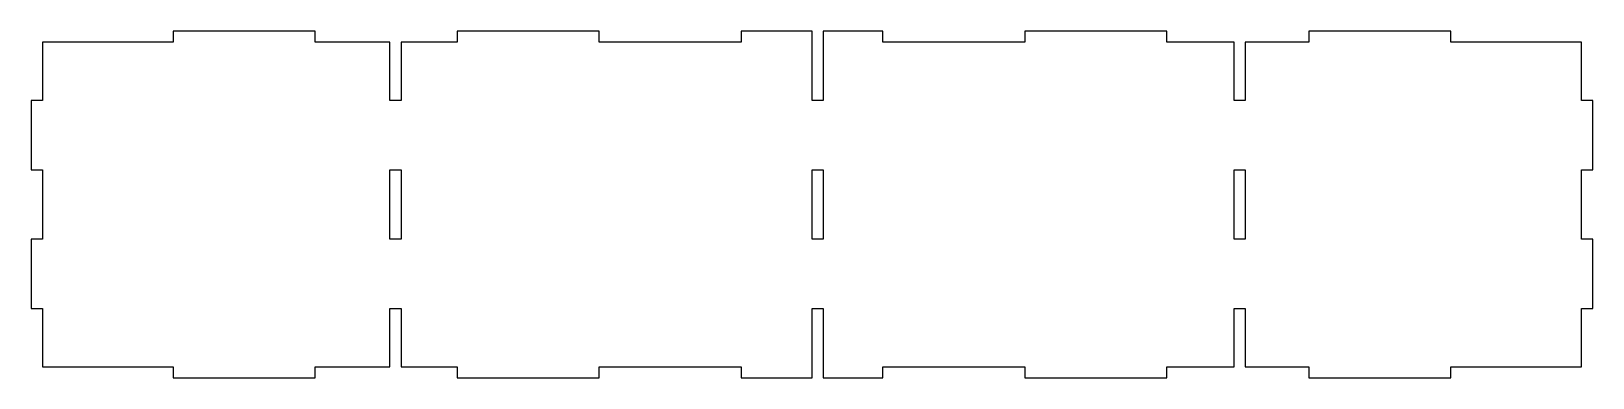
# Model space of a CAD drawing. Header units: millimetres. Extents: x -450 to 0, y 0 to 100.
import ezdxf

# ---------------------------------------------------------------- set-up
doc = ezdxf.new("R2010")
doc.units = ezdxf.units.MM
doc.layers.get('0').update_dxf_attribs({"linetype": 'CONTINUOUS'})

msp = doc.modelspace()

# ---------------------------------------------------------------- linework, layer by layer
for points in [[(-100.18, 20), (-100.18, 3.2), (-81.82, 3.2), (-81.82, 0), (-40.91, 0), (-40.91, 3.2), (-3.2, 3.2), (-3.2, 20), (0, 20), (0, 40), (-3.2, 40), (-3.2, 60), (0, 60), (0, 80), (-3.2, 80), (-3.2, 96.8), (-40.91, 96.8), (-40.91, 100), (-81.82, 100), (-81.82, 96.8), (-100.18, 96.8), (-100.18, 80), (-103.38, 80), (-103.38, 96.8), (-122.73, 96.8), (-122.73, 100), (-163.64, 100), (-163.64, 96.8), (-204.55, 96.8), (-204.55, 100), (-221.8, 100), (-221.8, 80), (-225, 80), (-225, 100), (-245.45, 100), (-245.45, 96.8), (-286.36, 96.8), (-286.36, 100), (-327.27, 100), (-327.27, 96.8), (-343.42, 96.8), (-343.42, 80), (-346.62, 80), (-346.62, 96.8), (-368.18, 96.8), (-368.18, 100), (-409.09, 100), (-409.09, 96.8), (-446.8, 96.8), (-446.8, 80), (-450, 80), (-450, 60), (-446.8, 60), (-446.8, 40), (-450, 40), (-450, 20), (-446.8, 20), (-446.8, 3.2), (-409.09, 3.2), (-409.09, 0), (-368.18, 0), (-368.18, 3.2), (-346.62, 3.2), (-346.62, 20), (-343.42, 20), (-343.42, 3.2), (-327.27, 3.2), (-327.27, 0), (-286.36, 0), (-286.36, 3.2), (-245.45, 3.2), (-245.45, 0), (-225, 0), (-225, 20), (-221.8, 20), (-221.8, 0), (-204.55, 0), (-204.55, 3.2), (-163.64, 3.2), (-163.64, 0), (-122.73, 0), (-122.73, 3.2), (-103.38, 3.2), (-103.38, 20)], [(-343.42, 40), (-346.62, 40), (-346.62, 60), (-343.42, 60)], [(-221.8, 40), (-225, 40), (-225, 60), (-221.8, 60)], [(-103.38, 40), (-103.38, 60), (-100.18, 60), (-100.18, 40)]]:
    msp.add_lwpolyline(points, close=True)

doc.saveas('drawing.dxf')
